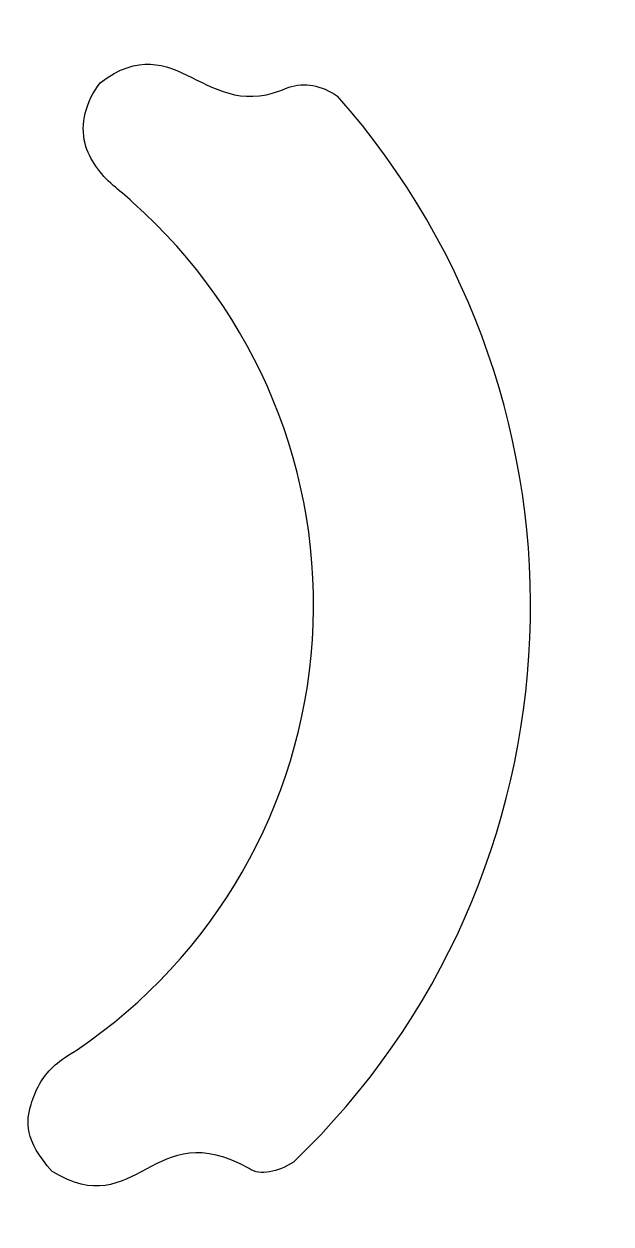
# Model space of a CAD drawing. Header units: millimetres. Extents: x 92 to 200, y -8 to 212.
import ezdxf

# ---------------------------------------------------------------- set-up
doc = ezdxf.new("R2010")
doc.units = ezdxf.units.MM
doc.layers.add('ARCO_GRAVADO_INO', color=7, linetype='Continuous')
doc.layers.add('Default', color=7, linetype='Continuous')

# ---------------------------------------------------------------- blocks, each defined once
blk = doc.blocks.new('SE')
at = {"layer": 'ARCO_GRAVADO_INO', "color": 7, "linetype": 'Continuous'}
for centre, radius, start, end in [((43.53, 105.4), 141.52, 313.8082, 41.4599), ((46.5, 105.71), 98.68, 304.0083, 48.4404)]:
    blk.add_arc(centre, radius, start, end, dxfattribs=at)
for points in [[(105.94, 201.55), (120.19, 212.36), (125.1, 193.6), (140.6, 200.74)], [(140.6, 200.74), (143.52, 201.69), (146.52, 201.15), (149.59, 199.11)], [(133.31, 2.06), (115.56, 12.18), (112.68, -8.11), (97.15, 1.55)], [(141.5, 3.27), (138.53, 1.44), (135.43, 0.68), (133.31, 2.06)]]:
    blk.add_open_spline(points, degree=3, dxfattribs=at)
for points, knots in [([(111.97, 179.55), (110.56, 180.92), (106.95, 183.55), (101.43, 190.67), (103.28, 198.03), (105.94, 201.55)], [0, 0, 0, 0, 0.172988, 0.54718, 1, 1, 1, 1]), ([(97.15, 1.55), (91.95, 7.33), (92.61, 13.57), (95.76, 19.91), (99.44, 22.51), (101.7, 23.91)], [0, 0, 0, 0, 0.45282, 0.827012, 1, 1, 1, 1])]:
    blk.add_open_spline(points, degree=3, knots=knots, dxfattribs=at)

msp = doc.modelspace()

# ---------------------------------------------------------------- block references
at = {"layer": 'Default'}
msp.add_blockref('SE', (0, 0), dxfattribs=at)

doc.saveas('drawing.dxf')
